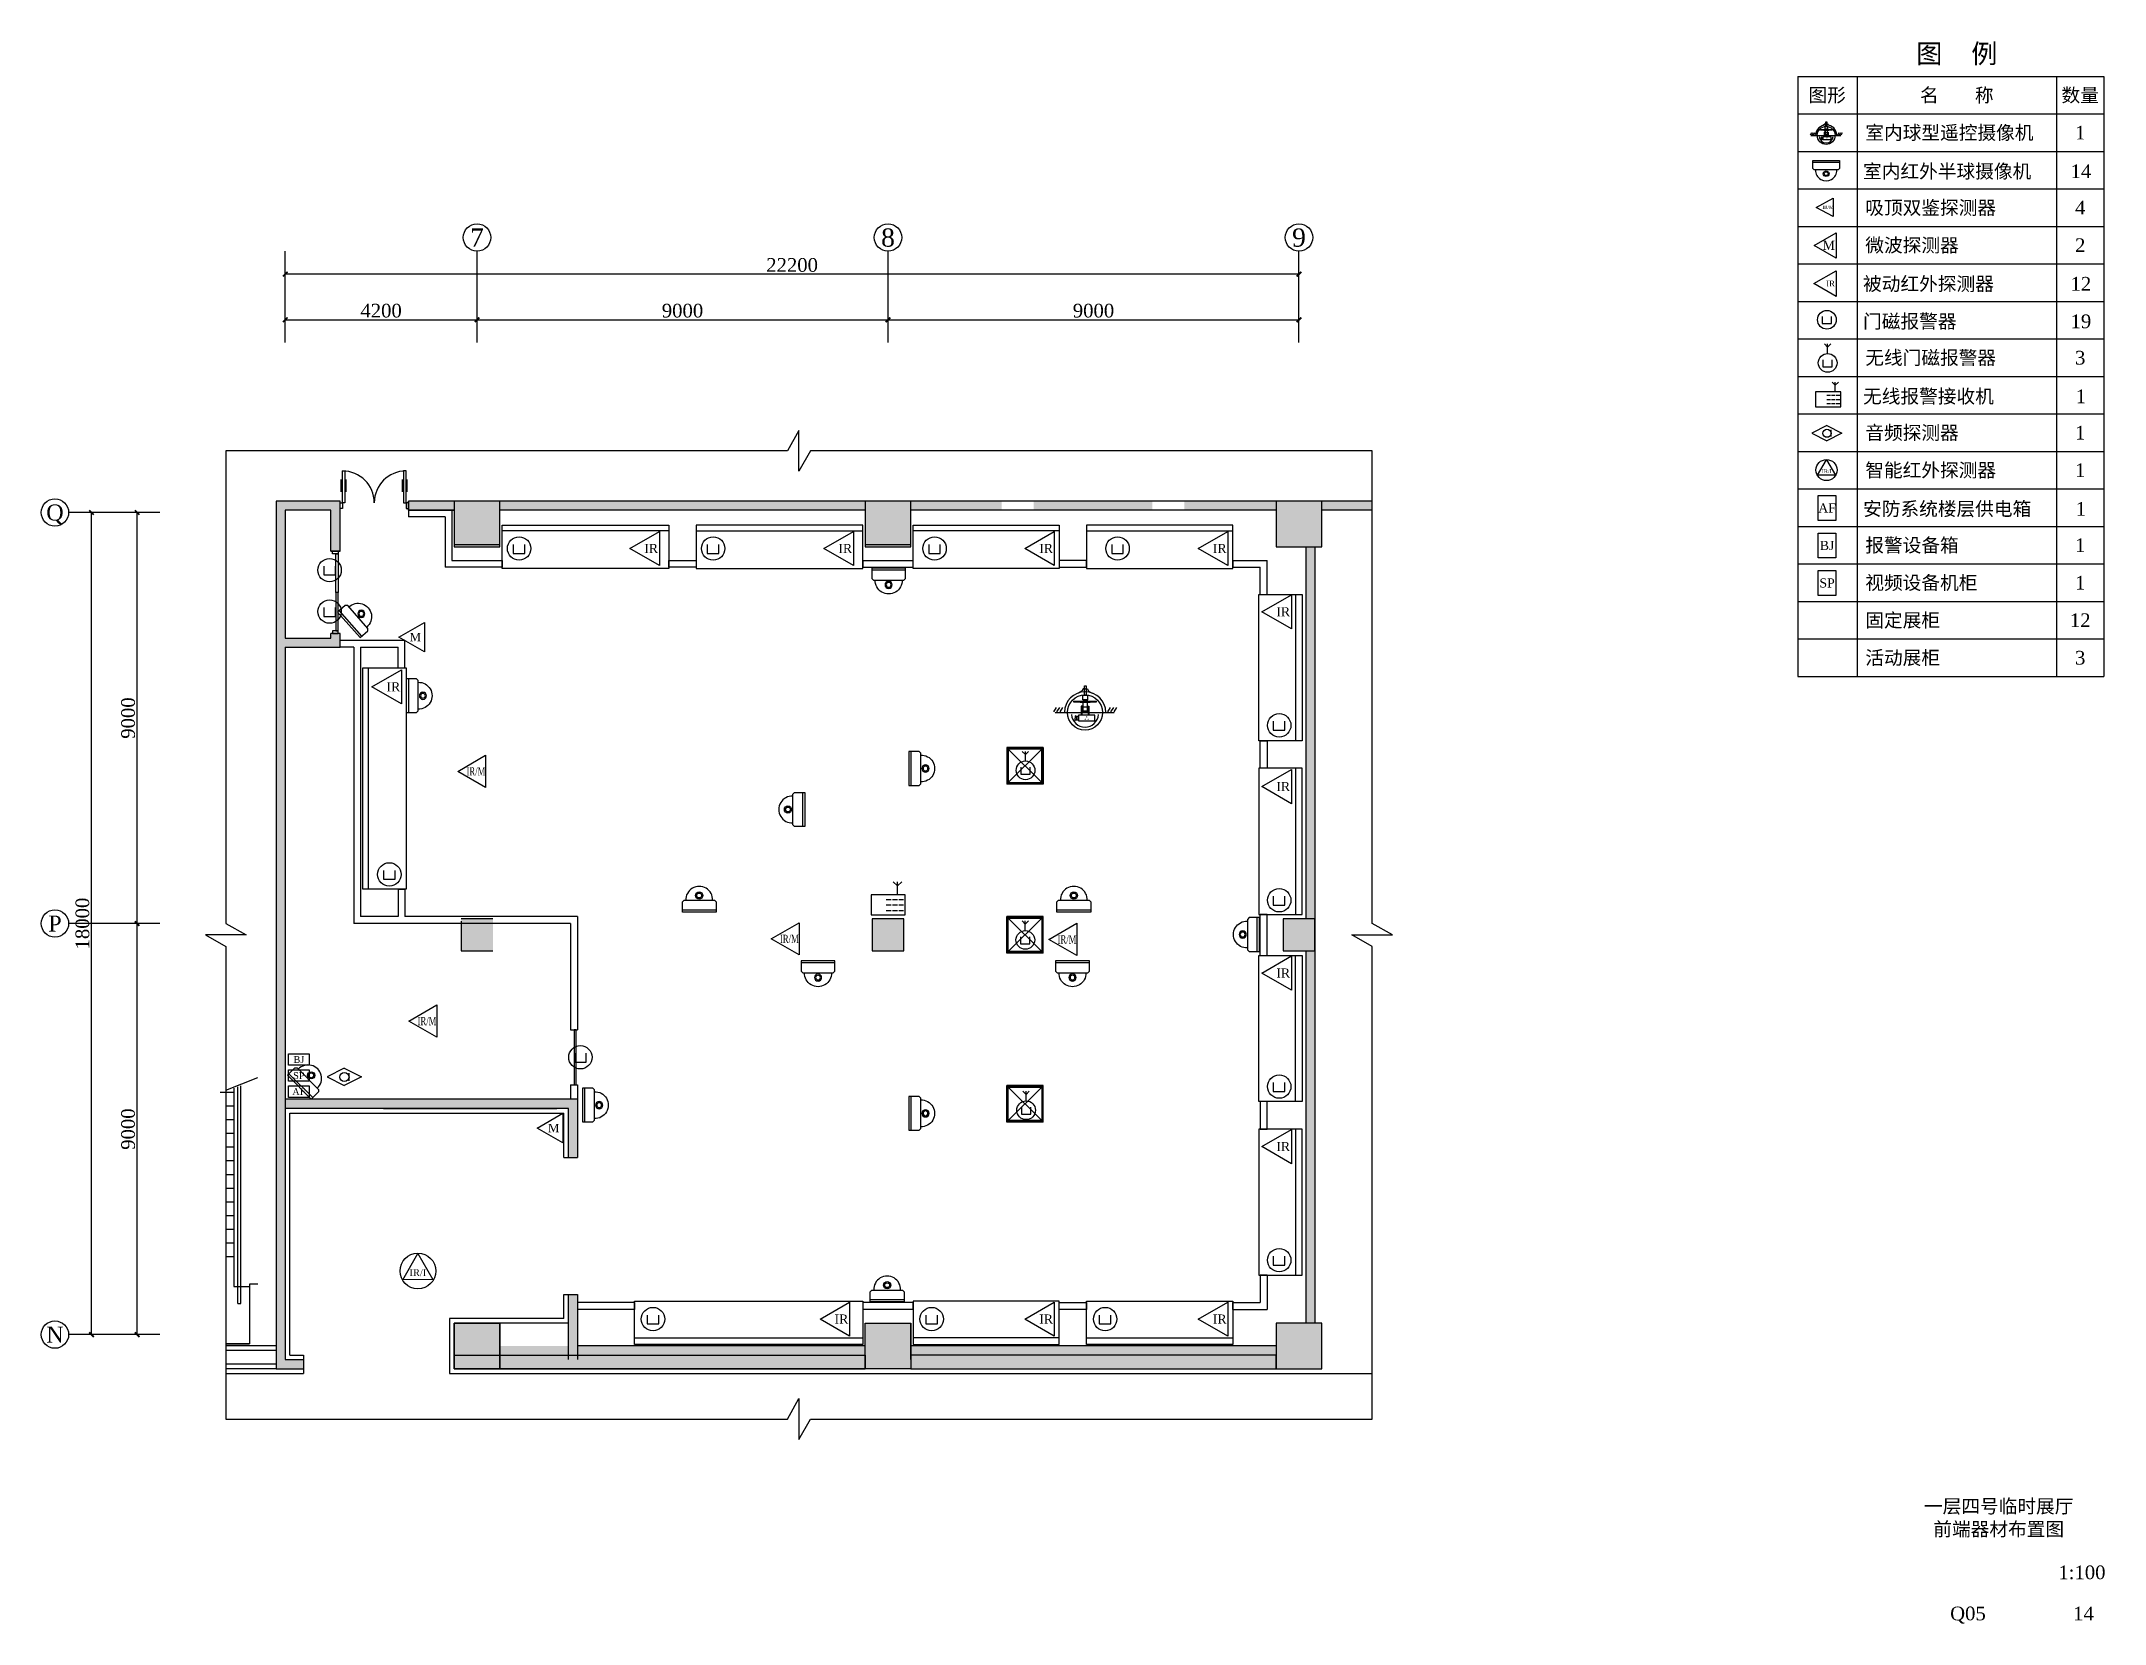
# Model space of a CAD drawing. Header units: millimetres. Extents: x 111 to 563, y 44 to 390.
import ezdxf
from ezdxf.enums import TextEntityAlignment as Align

# ---------------------------------------------------------------- set-up
doc = ezdxf.new("R2010")
doc.units = ezdxf.units.MM
doc.header["$LTSCALE"] = 10
for name, color, linetype in [('二期前端-图例', 7, 'Continuous'), ('二期前端-报警双鉴', 4, 'Continuous'), ('二期前端-报警微波', 181, 'Continuous'), ('二期前端-报警无线报警接收机', 96, 'Continuous'), ('二期前端-报警红外', 1, 'Continuous'), ('二期前端-报警门磁', 5, 'Continuous'), ('二期前端-无线门磁', 241, 'Continuous'), ('二期前端-视频智能红外探测器', 10, 'Continuous'), ('二期前端-视频球机', 30, 'Continuous'), ('二期前端-视频监听', 21, 'Continuous'), ('二期前端-视频红外半球', 3, 'Continuous'), ('二期前端-设备箱', 32, 'Continuous'), ('填充', 253, 'Continuous')]:
    doc.layers.add(name, color=color, linetype=linetype)
doc.styles.get("Standard").update_dxf_attribs({"font": 'times.ttf'})
doc.styles.add('宋体', font='', dxfattribs={"width": 0.8})
doc.styles.get('宋体').set_extended_font_data('SimSun')

# ---------------------------------------------------------------- blocks, each defined once
blk = doc.blocks.new('无线报警接收机')
at = {"ltscale": 100}
for p, q in [((15.8, 23.5), (18.9, 20.5)), ((18.9, 20.5), (21.9, 23.5)), ((18.9, 14.2), (18.9, 23.5)), ((10.8, 10.9), (14.2, 10.9)), ((10.8, 7), (14.2, 7)), ((10.8, 3.1), (14.2, 3.1)), ((15.3, 10.9), (18.7, 10.9)), ((15.3, 7), (18.7, 7)), ((15.3, 3.1), (18.7, 3.1)), ((19.7, 10.9), (23.1, 10.9)), ((19.7, 7), (23.1, 7)), ((19.7, 3.1), (23.1, 3.1))]:
    blk.add_line(p, q, dxfattribs=at)
blk.add_lwpolyline([(0, 14.2), (0, 0), (24.3, 0), (24.3, 14.2)], close=True, dxfattribs=at)
blk = doc.blocks.new('半球固定摄像机')
for p, q in [((-11, 0), (11, 0)), ((-11, -6.7), (-11, 0)), ((11, 0), (11, -6.7)), ((-11, -1.4), (11, -1.4)), ((-9.9, -7.8), (-11, -6.7)), ((9.9, -7.8), (-9.9, -7.8)), ((11, -6.7), (9.9, -7.8))]:
    blk.add_line(p, q)
for radius in [2.35, 1.57]:
    blk.add_circle((0, -10.9), radius)
blk.add_arc((0, -8.1), 8.77, 177.873, 2.127)
blk = doc.blocks.new('监听头')
for p, q in [((12.8, 6.4), (0, 0)), ((0, 0), (12.8, -6.4)), ((12.8, 6.4), (25.6, 0)), ((25.6, 0), (12.8, -6.4)), ((16.3, 2.9), (16.3, -2.9))]:
    blk.add_line(p, q)
blk.add_circle((12.9, -0.1), 3.43)
blk = doc.blocks.new('门磁开关')
at = {"ltscale": 100}
for p, q in [((-3.9, 2.7), (-3.9, -3.2)), ((3.8, -3.2), (3.8, 2.7)), ((-3.9, -3.2), (3.8, -3.2))]:
    blk.add_line(p, q, dxfattribs=at)
blk.add_circle((0, 0), 7.74, dxfattribs=at)
blk = doc.blocks.new('A$C0D2E2175')
at = {"ltscale": 20}
blk.add_lwpolyline([(0.12, 4.2), (6.23, 7.73), (6.23, 0.67)], close=True, dxfattribs=at)
at = {"ltscale": 20, "width": 0.7}
blk.add_text('IR/M', height=1.8, dxfattribs=at).set_placement((4.11, 4.2), align=Align.MIDDLE_CENTER)
blk = doc.blocks.new('A$C7DE11E95')
at = {"ltscale": 20}
blk.add_lwpolyline([(0.63, 2.01), (3.9, 7.72), (7.21, 2.03)], close=True, dxfattribs=at)
blk.add_circle((3.92, 3.92), 3.92)
blk.add_text('IR/I', height=1.5, dxfattribs=at).set_placement((3.92, 3.55), align=Align.MIDDLE_CENTER)
blk = doc.blocks.new('A$C39280A46')
at = {"ltscale": 20}
blk.add_lwpolyline([(0, 3.74), (6.47, 7.47), (6.47, 0)], close=True, dxfattribs=at)
blk.add_text('IR', height=2, dxfattribs=at).set_placement((4.68, 3.74), align=Align.MIDDLE_CENTER)
blk = doc.blocks.new('室内彩色球型摄像机')
for p, q in [((-2.3, 17), (-4.8, 15.5)), ((-1.5, 18.6), (-2.3, 17)), ((0.2, 18.6), (-1.5, 18.6)), ((0.2, 18.6), (1.9, 18.6)), ((1.9, 18.6), (2.7, 17)), ((2.7, 17), (5.3, 15.5)), ((-21.7, 4.7), (-23.7, 1.3)), ((-22.4, 1), (21.8, 1)), ((-19.2, 4.7), (-21.3, 1.3)), ((-16.8, 4.7), (-18.9, 1.3)), ((-2.9, 5.6), (-2.9, -1.2)), ((-1.7, 5.6), (-2.9, 5.6)), ((-2.4, 5.1), (-2.4, -0.8)), ((-1.7, 5.1), (-2.4, 5.1)), ((-1.7, 5.1), (1.9, 5.1)), ((1.9, 5.6), (3, 5.6)), ((2.5, 5.1), (1.9, 5.1)), ((2.5, -0.8), (2.5, 5.1)), ((3, 5.6), (3, -1.2)), ((18.8, 4.7), (16.8, 1.3)), ((21.3, 4.7), (19.2, 1.3)), ((23.7, 4.7), (21.7, 1.3)), ((-7.4, -1.5), (-7.4, -3.4)), ((-6.5, -2.1), (-7.4, -1.5)), ((-7.4, -5.2), (-7.4, -3.4)), ((-6.5, -4.6), (-7.4, -5.2))]:
    blk.add_line(p, q)
for points in [[(-0.4, 13.8), (-0.4, 20.9), (0.9, 20.9), (0.9, 13.8)], [(-8.5, 8.7), (-8.5, 9.5), (8.3, 9.5), (8.3, 8.7)], [(-3.6, 8.3), (-3.6, 8.7), (3.8, 8.7), (3.8, 8.3)], [(-2.4, 1.8), (-2.4, -0.8), (2.5, -0.8), (2.5, 1.8)], [(-1.7, 10.3), (-1.7, 13.8), (1.9, 13.8), (1.9, 10.3)], [(-1.7, 8.3), (-1.7, 1.8), (1.9, 1.8), (1.9, 8.3)], [(-1.2, 9.5), (-1.2, 10.2), (1.6, 10.2), (1.6, 9.5)], [(-6.5, -2.1), (-6.5, -4.6), (-5, -4.6), (-5, -2.1)], [(-5, -1.2), (-5, -5.3), (7.4, -5.3), (7.4, -1.2)]]:
    blk.add_lwpolyline(points, close=True)
at = {"const_width": 0.357}
for points in [[(-0.1, -4.2, 1), (0.4, -4.2, 1)], [(1, -2.4, 1), (1.5, -2.4, 1)], [(2.6, -4.2, -1), (2.2, -4.2, -1)]]:
    blk.add_lwpolyline(points, format="xyb", close=True, dxfattribs=at)
blk.add_circle((0, 0.9), 13.2)
for centre, radius, start, end in [((0.1, 0.8), 15.6, 0.5284, 179.4716), ((0, 0), 10.1, 183.6272, 356.3728)]:
    blk.add_arc(centre, radius, start, end)
blk = doc.blocks.new('A$C12EB3AA3')
blk.add_lwpolyline([(0, 2.53), (4.5, 2.53), (4.5, 0.01), (0, 0.01)], close=True)
blk.add_text('SP', height=1.5).set_placement((2.25, 1.27), align=Align.MIDDLE_CENTER)
blk = doc.blocks.new('A$C14BA6AD5')
blk.add_lwpolyline([(0, 2.54), (4.5, 2.54), (4.5, 0.02), (0, 0.02)], close=True)
blk.add_text('AF', height=1.5).set_placement((2.25, 1.28), align=Align.MIDDLE_CENTER)
blk = doc.blocks.new('A$C51CE7868')
blk.add_lwpolyline([(0, 2.53), (4.5, 2.53), (4.5, 0.01), (0, 0.01)], close=True)
blk.add_text('BJ', height=1.5).set_placement((2.25, 1.27), align=Align.MIDDLE_CENTER)
blk = doc.blocks.new('A$C69C979D4')
at = {"ltscale": 20}
blk.add_lwpolyline([(0, 2.64), (4.56, 5.27), (4.56, 0)], close=True, dxfattribs=at)
blk.add_text('M', height=1.5, dxfattribs=at).set_placement((2.94, 2.64), align=Align.MIDDLE_CENTER)

msp = doc.modelspace()

# ---------------------------------------------------------------- hatches: boundary and pattern name
at = {"layer": '填充'}
h = msp.add_hatch(color=256, dxfattribs=at)
h.dxf.hatch_style = 1
h.paths.add_polyline_path([(164.58, 101.39), (168.58, 101.39), (168.58, 99.39), (162.58, 99.39), (162.58, 289.39), (176.58, 289.39), (176.58, 285.89), (176.58, 278.39), (174.58, 278.39), (174.58, 287.39), (164.58, 287.39), (164.58, 259.39), (174.58, 259.39), (174.58, 260.39), (176.58, 260.39), (176.58, 257.39), (164.58, 257.39)])
h = msp.add_hatch(color=256, dxfattribs=at)
h.dxf.hatch_style = 1
h.paths.add_polyline_path([(201.58, 287.39), (191.58, 287.39), (191.58, 289.39), (201.58, 289.39)])
h = msp.add_hatch(color=256, dxfattribs=at)
h.dxf.hatch_style = 1
h.paths.add_polyline_path([(211.58, 279.39), (201.58, 279.39), (201.58, 289.39), (211.58, 289.39)])
h = msp.add_hatch(color=256, dxfattribs=at)
h.dxf.hatch_style = 1
h.paths.add_polyline_path([(291.58, 287.39), (211.58, 287.39), (211.58, 289.39), (291.58, 289.39)])
h = msp.add_hatch(color=256, dxfattribs=at)
h.dxf.hatch_style = 1
h.paths.add_polyline_path([(301.58, 279.39), (291.58, 279.39), (291.58, 289.39), (301.58, 289.39)])
h = msp.add_hatch(color=256, dxfattribs=at)
h.dxf.hatch_style = 1
h.paths.add_polyline_path([(354.47, 287.39), (328.47, 287.39), (328.47, 289.39), (354.47, 289.39)])
h.paths.add_polyline_path([(321.47, 287.39), (301.58, 287.39), (301.58, 289.39), (321.47, 289.39)])
h = msp.add_hatch(color=256, dxfattribs=at)
h.dxf.hatch_style = 1
h.paths.add_polyline_path([(402.58, 287.39), (391.58, 287.39), (391.58, 289.39), (402.58, 289.39)])
h.paths.add_polyline_path([(381.58, 287.39), (361.47, 287.39), (361.47, 289.39), (381.58, 289.39)])
h = msp.add_hatch(color=256, dxfattribs=at)
h.dxf.hatch_style = 1
h.paths.add_polyline_path([(391.58, 279.39), (381.58, 279.39), (381.58, 289.39), (391.58, 289.39)])
h = msp.add_hatch(color=256, dxfattribs=at)
h.dxf.hatch_style = 1
h.paths.add_polyline_path([(390.08, 197.89), (388.08, 197.89), (388.08, 279.39), (390.08, 279.39)])
h = msp.add_hatch(color=256, dxfattribs=at)
h.dxf.hatch_style = 1
h.paths.add_polyline_path([(210.08, 190.89), (203.08, 190.89), (203.08, 197.89), (210.08, 197.89)])
h = msp.add_hatch(color=256, dxfattribs=at)
h.dxf.hatch_style = 1
h.paths.add_polyline_path([(300.08, 190.89), (293.08, 190.89), (293.08, 197.89), (300.08, 197.89)])
h = msp.add_hatch(color=256, dxfattribs=at)
h.dxf.hatch_style = 1
h.paths.add_polyline_path([(390.08, 190.89), (383.08, 190.89), (383.08, 197.89), (390.08, 197.89)])
h = msp.add_hatch(color=256, dxfattribs=at)
h.dxf.hatch_style = 1
h.paths.add_polyline_path([(390.08, 109.39), (388.08, 109.39), (388.08, 111.39), (388.08, 190.89), (390.08, 190.89)])
h = msp.add_hatch(color=256, dxfattribs=at)
h.dxf.hatch_style = 1
h.paths.add_polyline_path([(228.58, 145.64), (226.58, 145.64), (226.58, 156.39), (164.58, 156.39), (164.58, 158.39), (228.58, 158.39)])
h = msp.add_hatch(color=256, dxfattribs=at)
h.dxf.hatch_style = 1
h.paths.add_polyline_path([(228.58, 115.64), (226.58, 115.64), (226.58, 101.39), (228.58, 101.39)])
h = msp.add_hatch(color=256, dxfattribs=at)
h.dxf.hatch_style = 1
h.paths.add_polyline_path([(211.58, 99.39), (201.58, 99.39), (201.58, 109.39), (211.58, 109.39)])
h = msp.add_hatch(color=256, dxfattribs=at)
h.dxf.hatch_style = 1
h.paths.add_polyline_path([(301.58, 99.39), (291.58, 99.39), (291.58, 109.39), (301.58, 109.39)])
h = msp.add_hatch(color=256, dxfattribs=at)
h.dxf.hatch_style = 1
h.paths.add_polyline_path([(391.58, 99.39), (381.58, 99.39), (381.58, 109.39), (391.58, 109.39)])
h = msp.add_hatch(color=256, dxfattribs=at)
h.dxf.hatch_style = 1
h.paths.add_polyline_path([(381.58, 102.39), (301.58, 102.39), (301.58, 104.39), (381.58, 104.39)])
h.paths.add_polyline_path([(291.58, 102.39), (211.58, 102.39), (211.58, 104.39), (226.58, 104.39), (291.58, 104.39)])
h = msp.add_hatch(color=256, dxfattribs=at)
h.dxf.hatch_style = 1
h.paths.add_polyline_path([(211.58, 102.39), (291.58, 102.39), (291.58, 99.39), (211.58, 99.39)])
h.paths.add_polyline_path([(381.58, 102.39), (301.58, 102.39), (301.58, 99.39), (381.58, 99.39)])

# ---------------------------------------------------------------- linework, layer by layer
for p, q in [((164.58, 324.07), (164.58, 344.07)), ((206.58, 324.07), (206.58, 344.07)), ((296.58, 324.07), (296.58, 344.07)), ((386.58, 324.07), (386.58, 344.07)), ((386.58, 339.07), (164.58, 339.07)), ((164.58, 329.07), (206.58, 329.07)), ((206.58, 329.07), (296.58, 329.07)), ((296.58, 329.07), (386.58, 329.07)), ((176.58, 289.39), (162.58, 289.39)), ((162.58, 289.39), (162.58, 99.39)), ((176.58, 278.39), (176.58, 289.39)), ((402.58, 289.39), (191.58, 289.39)), ((191.58, 287.39), (191.58, 289.39)), ((211.58, 289.39), (201.58, 289.39)), ((201.58, 289.39), (201.58, 279.39)), ((211.58, 279.39), (211.58, 289.39)), ((301.58, 289.39), (291.58, 289.39)), ((291.58, 289.39), (291.58, 279.39)), ((301.58, 279.39), (301.58, 289.39)), ((391.58, 289.39), (381.58, 289.39)), ((381.58, 289.39), (381.58, 279.39)), ((391.58, 279.39), (391.58, 289.39)), ((137.16, 286.87), (117.16, 286.87)), ((122.16, 106.87), (122.16, 286.87)), ((132.16, 196.87), (132.16, 286.87)), ((174.58, 287.39), (164.58, 287.39)), ((164.58, 287.39), (164.58, 259.39)), ((174.58, 278.39), (174.58, 287.39)), ((191.58, 287.39), (201.58, 287.39)), ((191.58, 287.39), (191.58, 285.89)), ((201.58, 287.39), (191.58, 287.39)), ((199.58, 285.89), (191.58, 285.89)), ((199.58, 285.89), (199.58, 274.89)), ((201.08, 287.39), (201.08, 276.39)), ((201.58, 287.39), (201.58, 279.39)), ((291.58, 287.39), (211.58, 287.39)), ((211.58, 279.89), (211.58, 285.49)), ((291.58, 285.49), (291.58, 279.89)), ((381.58, 287.39), (301.58, 287.39)), ((301.58, 279.89), (301.58, 285.49)), ((381.58, 284.99), (381.58, 279.39)), ((402.58, 287.39), (391.58, 287.39)), ((212.08, 276.09), (212.08, 284.09)), ((212.08, 284.09), (248.58, 284.09)), ((212.08, 274.59), (212.08, 284.09)), ((248.58, 282.89), (212.08, 282.89)), ((248.58, 284.09), (248.58, 274.59)), ((291.08, 284.09), (254.58, 284.09)), ((254.58, 284.09), (254.58, 274.59)), ((254.58, 282.89), (291.08, 282.89)), ((291.08, 276.09), (291.08, 284.09)), ((291.08, 274.59), (291.08, 284.09)), ((302.08, 276.09), (302.08, 284.09)), ((302.08, 284.09), (334.08, 284.09)), ((302.08, 274.59), (302.08, 284.09)), ((334.08, 282.89), (302.08, 282.89)), ((334.08, 284.09), (334.08, 274.59)), ((372.08, 284.09), (340.08, 284.09)), ((340.08, 284.09), (340.08, 274.59)), ((340.08, 282.89), (372.08, 282.89)), ((372.08, 276.09), (372.08, 284.09)), ((372.08, 274.59), (372.08, 284.09)), ((176.58, 278.39), (174.58, 278.39)), ((201.08, 276.39), (212.08, 276.39)), ((201.58, 279.89), (211.58, 279.89)), ((201.58, 279.39), (211.58, 279.39)), ((212.08, 276.39), (212.08, 274.89)), ((248.58, 276.39), (254.58, 276.39)), ((248.58, 274.89), (248.58, 276.39)), ((254.58, 276.39), (254.58, 274.89)), ((291.08, 276.39), (302.08, 276.39)), ((291.08, 276.39), (291.08, 274.89)), ((291.58, 279.89), (301.58, 279.89)), ((291.58, 279.39), (301.58, 279.39)), ((302.08, 274.89), (302.08, 276.39)), ((340.08, 276.39), (334.08, 276.39)), ((334.08, 276.39), (334.08, 274.89)), ((340.08, 274.89), (340.08, 276.39)), ((372.08, 276.39), (379.58, 276.39)), ((372.08, 276.39), (372.08, 274.89)), ((379.58, 268.89), (379.58, 276.39)), ((381.58, 279.39), (388.08, 279.39)), ((381.58, 279.39), (391.58, 279.39)), ((388.08, 279.39), (388.08, 199.39)), ((388.08, 279.39), (388.08, 197.89)), ((390.08, 279.39), (390.08, 109.39)), ((212.08, 274.89), (199.58, 274.89)), ((248.58, 274.59), (212.08, 274.59)), ((254.58, 274.89), (248.58, 274.89)), ((254.58, 274.59), (291.08, 274.59)), ((291.08, 274.89), (302.08, 274.89)), ((334.08, 274.59), (302.08, 274.59)), ((334.08, 274.89), (340.08, 274.89)), ((340.08, 274.59), (372.08, 274.59)), ((372.08, 274.89), (378.08, 274.89)), ((378.08, 268.89), (378.08, 274.89)), ((377.78, 236.89), (377.78, 268.89)), ((377.78, 268.89), (387.28, 268.89)), ((379.28, 268.89), (387.28, 268.89)), ((385.78, 268.89), (385.78, 236.89)), ((387.28, 268.89), (387.28, 236.89)), ((164.58, 259.39), (174.58, 259.39)), ((176.58, 260.39), (174.58, 260.39)), ((174.58, 259.39), (174.58, 260.39)), ((176.58, 257.39), (176.58, 260.39)), ((176.58, 258.89), (190.78, 258.89)), ((190.78, 252.89), (190.78, 258.89)), ((164.58, 257.39), (164.58, 101.39)), ((164.58, 257.39), (176.58, 257.39)), ((179.58, 257.39), (176.58, 257.39)), ((179.58, 257.39), (179.58, 196.89)), ((181.08, 257.39), (181.08, 198.39)), ((181.08, 257.39), (189.28, 257.39)), ((189.28, 252.89), (189.28, 257.39)), ((181.58, 204.39), (181.58, 252.89)), ((181.58, 252.89), (191.08, 252.89)), ((182.78, 252.89), (182.78, 204.39)), ((189.28, 252.89), (190.78, 252.89)), ((191.08, 252.89), (191.08, 204.39)), ((322.58, 235.39), (322.58, 227.39)), ((330.58, 235.39), (322.58, 235.39)), ((322.78, 235.19), (322.78, 227.59)), ((330.38, 235.19), (322.78, 235.19)), ((330.38, 235.19), (322.78, 235.19)), ((322.78, 235.19), (322.78, 227.59)), ((322.93, 235.04), (330.23, 227.74)), ((322.93, 227.74), (330.23, 235.04)), ((330.23, 235.04), (322.93, 235.04)), ((322.93, 235.04), (322.93, 227.74)), ((330.23, 227.74), (330.23, 235.04)), ((330.38, 235.19), (330.38, 227.59)), ((330.38, 227.59), (330.38, 235.19)), ((330.58, 235.39), (330.58, 227.39)), ((387.28, 236.89), (377.78, 236.89)), ((378.08, 230.89), (378.08, 236.89)), ((378.08, 236.89), (379.58, 236.89)), ((379.58, 236.89), (379.58, 230.89)), ((387.28, 230.89), (377.78, 230.89)), ((377.78, 230.89), (377.78, 198.89)), ((379.58, 230.89), (378.08, 230.89)), ((385.78, 230.89), (385.78, 198.89)), ((387.28, 198.89), (387.28, 230.89)), ((330.58, 227.39), (322.58, 227.39)), ((330.38, 227.59), (322.78, 227.59)), ((322.78, 227.59), (330.38, 227.59)), ((322.93, 227.74), (330.23, 227.74)), ((189.58, 204.39), (181.58, 204.39)), ((191.08, 204.39), (181.58, 204.39)), ((189.28, 204.39), (190.78, 204.39)), ((189.28, 204.39), (189.28, 198.39)), ((190.78, 204.39), (190.78, 198.39)), ((377.78, 198.89), (387.28, 198.89)), ((378.08, 189.89), (378.08, 198.89)), ((379.58, 198.89), (378.08, 198.89)), ((379.28, 198.89), (387.28, 198.89)), ((379.58, 189.89), (379.58, 198.89)), ((137.16, 196.87), (117.16, 196.87)), ((132.16, 106.87), (132.16, 196.87)), ((227.08, 196.89), (179.58, 196.89)), ((189.28, 198.39), (181.08, 198.39)), ((228.58, 198.39), (190.78, 198.39)), ((210.08, 197.89), (203.08, 197.89)), ((210.08, 197.89), (203.08, 197.89)), ((203.08, 197.39), (203.08, 190.89)), ((227.08, 196.89), (227.08, 173.59)), ((228.58, 198.39), (228.58, 173.59)), ((293.08, 197.89), (293.08, 190.89)), ((300.08, 197.89), (293.08, 197.89)), ((300.08, 197.89), (293.08, 197.89)), ((293.08, 197.89), (293.08, 190.89)), ((300.08, 190.89), (300.08, 197.89)), ((300.08, 190.89), (300.08, 197.89)), ((330.58, 198.39), (322.58, 198.39)), ((322.58, 190.39), (322.58, 198.39)), ((330.38, 198.19), (322.78, 198.19)), ((322.78, 190.59), (322.78, 198.19)), ((322.78, 190.59), (322.78, 198.19)), ((322.78, 198.19), (330.38, 198.19)), ((322.93, 190.74), (330.23, 198.04)), ((322.93, 198.04), (330.23, 190.74)), ((322.93, 190.74), (322.93, 198.04)), ((322.93, 198.04), (330.23, 198.04)), ((330.23, 198.04), (330.23, 190.74)), ((330.38, 190.59), (330.38, 198.19)), ((330.38, 198.19), (330.38, 190.59)), ((330.58, 190.39), (330.58, 198.39)), ((390.08, 197.89), (383.08, 197.89)), ((383.08, 197.89), (383.08, 190.89)), ((390.08, 190.89), (390.08, 197.89)), ((203.08, 190.89), (210.08, 190.89)), ((203.08, 190.89), (210.08, 190.89)), ((293.08, 190.89), (300.08, 190.89)), ((293.08, 190.89), (300.08, 190.89)), ((330.58, 190.39), (322.58, 190.39)), ((330.38, 190.59), (322.78, 190.59)), ((330.38, 190.59), (322.78, 190.59)), ((330.23, 190.74), (322.93, 190.74)), ((377.78, 157.89), (377.78, 189.89)), ((377.78, 189.89), (387.28, 189.89)), ((378.08, 189.89), (379.58, 189.89)), ((379.28, 189.89), (387.28, 189.89)), ((383.08, 190.89), (390.08, 190.89)), ((385.78, 157.89), (385.78, 189.89)), ((387.28, 189.89), (387.28, 157.89)), ((388.08, 190.89), (388.08, 111.39)), ((388.08, 189.39), (388.08, 111.39)), ((227.08, 173.59), (228.58, 173.59)), ((151.58, 160.38), (158.58, 163.14)), ((228.58, 158.39), (164.58, 158.39)), ((227.08, 161.59), (227.08, 158.39)), ((227.08, 161.59), (228.58, 161.59)), ((228.58, 161.59), (228.58, 158.39)), ((228.58, 159.39), (228.58, 159.39)), ((228.58, 158.39), (228.58, 145.64)), ((330.58, 161.39), (322.58, 161.39)), ((322.58, 153.39), (322.58, 161.39)), ((330.38, 161.19), (322.78, 161.19)), ((322.78, 153.59), (322.78, 161.19)), ((322.78, 153.59), (322.78, 161.19)), ((322.78, 161.19), (330.38, 161.19)), ((322.93, 153.74), (330.23, 161.04)), ((322.93, 161.04), (330.23, 153.74)), ((322.93, 153.74), (322.93, 161.04)), ((322.93, 161.04), (330.23, 161.04)), ((330.23, 161.04), (330.23, 153.74)), ((330.38, 153.59), (330.38, 161.19)), ((330.38, 161.19), (330.38, 153.59)), ((330.58, 153.39), (330.58, 161.39)), ((164.58, 156.39), (164.58, 109.39)), ((225.58, 156.39), (164.58, 156.39)), ((226.58, 156.39), (164.58, 156.39)), ((186.08, 156.39), (164.83, 156.39)), ((165.58, 102.39), (165.58, 155.39)), ((165.58, 155.39), (225.58, 155.39)), ((186.08, 156.39), (224.08, 156.39)), ((225.58, 145.64), (225.58, 155.39)), ((226.58, 145.64), (226.58, 156.39)), ((330.23, 153.74), (322.93, 153.74)), ((387.28, 157.89), (377.78, 157.89)), ((379.58, 157.89), (378.08, 157.89)), ((378.08, 157.89), (378.08, 151.89)), ((379.58, 151.89), (379.58, 157.89)), ((330.58, 153.39), (322.58, 153.39)), ((330.38, 153.59), (322.78, 153.59)), ((330.38, 153.59), (322.78, 153.59)), ((387.28, 151.89), (377.78, 151.89)), ((377.78, 151.89), (377.78, 119.89)), ((378.08, 151.89), (379.58, 151.89)), ((385.78, 151.89), (385.78, 119.89)), ((387.28, 119.89), (387.28, 151.89)), ((225.58, 145.64), (228.58, 145.64)), ((158.58, 117.89), (156.78, 117.89)), ((377.78, 119.89), (387.28, 119.89)), ((378.08, 119.89), (378.08, 113.89)), ((379.58, 119.89), (378.08, 119.89)), ((379.28, 119.89), (387.28, 119.89)), ((379.58, 119.89), (379.58, 112.39)), ((225.58, 110.39), (225.58, 115.64)), ((225.58, 115.64), (228.58, 115.64)), ((226.58, 101.39), (226.58, 115.64)), ((228.58, 115.64), (228.58, 101.39)), ((241.08, 113.89), (228.58, 113.89)), ((241.08, 104.69), (241.08, 114.19)), ((241.08, 114.19), (291.08, 114.19)), ((241.08, 113.89), (241.08, 112.39)), ((291.08, 114.19), (291.08, 104.69)), ((302.08, 113.89), (291.08, 113.89)), ((291.08, 113.89), (291.08, 112.39)), ((334.08, 114.19), (302.08, 114.19)), ((302.08, 114.19), (302.08, 104.69)), ((302.08, 112.39), (302.08, 113.89)), ((334.08, 104.69), (334.08, 114.19)), ((334.08, 112.39), (334.08, 113.89)), ((334.08, 113.89), (340.08, 113.89)), ((340.08, 104.69), (340.08, 114.19)), ((340.08, 114.19), (372.08, 114.19)), ((340.08, 113.89), (340.08, 112.39)), ((372.08, 114.19), (372.08, 104.69)), ((372.08, 113.89), (378.08, 113.89)), ((372.08, 112.39), (372.08, 113.89)), ((225.58, 110.39), (200.58, 110.39)), ((200.58, 110.39), (200.58, 98.39)), ((200.58, 110.39), (200.58, 98.39)), ((201.58, 99.39), (201.58, 109.39)), ((226.58, 109.39), (201.58, 109.39)), ((201.58, 109.39), (201.58, 99.39)), ((201.58, 109.39), (211.58, 109.39)), ((211.58, 109.39), (201.58, 109.39)), ((201.58, 109.39), (201.58, 99.39)), ((211.58, 109.39), (211.58, 99.39)), ((211.58, 99.39), (211.58, 109.39)), ((241.08, 112.39), (228.58, 112.39)), ((291.08, 112.69), (291.08, 104.69)), ((302.08, 112.39), (291.08, 112.39)), ((291.58, 99.39), (291.58, 109.39)), ((291.58, 109.39), (301.58, 109.39)), ((301.58, 101.39), (301.58, 109.39)), ((301.58, 109.39), (301.58, 99.39)), ((302.08, 112.69), (302.08, 104.69)), ((340.08, 112.39), (334.08, 112.39)), ((372.08, 112.69), (372.08, 104.69)), ((372.08, 112.39), (379.58, 112.39)), ((391.58, 109.39), (381.58, 109.39)), ((381.58, 109.39), (381.58, 99.39)), ((388.08, 111.39), (388.08, 109.39)), ((391.58, 99.39), (391.58, 109.39)), ((137.16, 106.87), (117.16, 106.87)), ((162.58, 104.39), (151.58, 104.39)), ((291.58, 104.39), (228.58, 104.39)), ((241.08, 106.19), (291.08, 106.19)), ((291.08, 104.69), (241.08, 104.69)), ((381.58, 104.39), (301.58, 104.39)), ((334.08, 106.19), (302.08, 106.19)), ((302.08, 104.69), (334.08, 104.69)), ((340.08, 106.19), (372.08, 106.19)), ((372.08, 104.69), (340.08, 104.69)), ((162.58, 103.39), (151.58, 103.39)), ((162.58, 100.39), (151.58, 100.39)), ((164.58, 101.39), (168.58, 101.39)), ((165.58, 102.39), (168.58, 102.39)), ((168.58, 102.39), (168.58, 98.39)), ((211.58, 102.39), (291.58, 102.39)), ((211.58, 99.39), (211.58, 102.39)), ((291.58, 102.39), (291.58, 99.39)), ((381.58, 102.39), (301.58, 102.39)), ((301.58, 102.39), (301.58, 99.39)), ((381.58, 99.39), (381.58, 102.39)), ((162.58, 99.39), (151.58, 99.39)), ((151.58, 98.39), (168.58, 98.39)), ((162.58, 99.39), (168.58, 99.39)), ((200.58, 98.39), (402.58, 98.39)), ((201.58, 99.39), (291.58, 99.39)), ((211.58, 99.39), (201.58, 99.39)), ((201.58, 99.39), (211.58, 99.39)), ((291.58, 99.39), (211.58, 99.39)), ((301.58, 99.39), (291.58, 99.39)), ((301.58, 99.39), (381.58, 99.39)), ((301.58, 99.39), (381.58, 99.39)), ((381.58, 99.39), (391.58, 99.39))]:
    msp.add_line(p, q)
at = {"ltscale": 0.1}
for p, q in [((176.85, 291.39), (176.85, 294.09)), ((177.12, 289.01), (177.12, 295.97)), ((177.12, 295.97), (177.66, 295.97)), ((177.66, 295.97), (177.66, 289.01)), ((177.93, 291.39), (177.93, 294.09)), ((190.23, 291.39), (190.23, 294.09)), ((191.04, 295.97), (190.5, 295.97)), ((190.5, 295.97), (190.5, 289.01)), ((191.04, 289.01), (191.04, 295.97)), ((191.31, 291.39), (191.31, 294.09)), ((176.58, 287.78), (176.58, 289.01)), ((176.58, 289.01), (177.12, 289.01)), ((177.12, 287.78), (176.58, 287.78)), ((177.66, 289.01), (177.12, 289.01)), ((177.12, 289.01), (177.12, 287.78)), ((190.5, 289.01), (191.04, 289.01)), ((191.58, 289.01), (191.04, 289.01)), ((191.04, 289.01), (191.04, 287.78)), ((191.04, 287.78), (191.58, 287.78)), ((191.58, 287.78), (191.58, 289.01)), ((174.97, 278.39), (176.19, 278.39)), ((174.97, 277.85), (174.97, 278.39)), ((176.19, 277.85), (174.97, 277.85)), ((175.65, 269.39), (175.65, 277.85)), ((175.65, 277.85), (176.19, 277.85)), ((176.19, 278.39), (176.19, 277.85)), ((176.19, 277.85), (176.19, 269.39)), ((176.19, 269.39), (175.65, 269.39)), ((175.65, 269.39), (175.65, 260.93)), ((176.19, 269.39), (175.65, 269.39)), ((176.19, 260.93), (176.19, 269.39)), ((176.19, 260.93), (174.97, 260.93)), ((174.97, 260.93), (174.97, 260.39)), ((174.97, 260.39), (176.19, 260.39)), ((175.65, 260.93), (176.19, 260.93)), ((176.19, 260.39), (176.19, 260.93)), ((228.28, 173.59), (227.88, 173.59)), ((227.88, 173.59), (227.88, 161.59)), ((228.28, 161.59), (228.28, 173.59)), ((153.33, 159.89), (150.36, 159.89)), ((153.33, 160.84), (153.33, 117.39)), ((154.23, 113.69), (154.23, 161.12)), ((154.83, 113.69), (154.83, 161.31)), ((227.88, 161.59), (228.28, 161.59)), ((153.33, 156.89), (151.58, 156.89)), ((153.33, 153.89), (151.58, 153.89)), ((153.33, 150.89), (151.58, 150.89)), ((153.33, 147.89), (151.58, 147.89)), ((153.33, 144.89), (151.58, 144.89)), ((153.33, 141.89), (151.58, 141.89)), ((153.33, 138.89), (151.58, 138.89)), ((153.33, 135.89), (151.58, 135.89)), ((153.33, 132.89), (151.58, 132.89)), ((153.33, 129.89), (151.58, 129.89)), ((153.33, 126.89), (151.58, 126.89)), ((153.33, 123.89), (151.58, 123.89)), ((156.78, 117.89), (156.78, 104.89)), ((153.33, 117.39), (156.78, 117.39)), ((154.23, 113.69), (154.83, 113.69)), ((151.58, 104.89), (156.78, 104.89)), ((156.78, 104.89), (151.58, 104.89))]:
    msp.add_line(p, q, dxfattribs=at)
at = {"color": 0, "linetype": 'ByBlock', "const_width": 0.4}
for points in [[(165.08, 339.57), (164.08, 338.57)], [(387.08, 339.57), (386.08, 338.57)], [(165.08, 329.57), (164.08, 328.57)], [(207.08, 329.57), (206.08, 328.57)], [(297.08, 329.57), (296.08, 328.57)], [(387.08, 329.57), (386.08, 328.57)], [(121.66, 287.37), (122.66, 286.37)], [(131.66, 287.37), (132.66, 286.37)], [(131.66, 197.37), (132.66, 196.37)], [(121.66, 107.37), (122.66, 106.37)], [(131.66, 107.37), (132.66, 106.37)]]:
    msp.add_lwpolyline(points, dxfattribs=at)
for centre in [(206.58, 347.07), (296.58, 347.07), (386.58, 347.07), (114.16, 286.87), (114.16, 196.87), (114.16, 106.87)]:
    msp.add_circle(centre, 3)
at = {"ltscale": 0.1}
for centre, start, end in [((177.12, 289.01), 0, 90), ((191.04, 289.01), 90, 180)]:
    msp.add_arc(centre, 6.96, start, end, dxfattribs=at)
at = {"layer": '二期前端-图例'}
for p, q in [((495.84, 382.35), (562.85, 382.35)), ((495.84, 382.35), (495.84, 250.98)), ((508.8, 382.35), (508.8, 250.98)), ((552.45, 382.35), (552.45, 250.98)), ((562.85, 382.35), (562.85, 250.98)), ((495.84, 374.14), (562.85, 374.14)), ((495.84, 365.93), (562.85, 365.93)), ((495.84, 357.72), (562.85, 357.72)), ((499.85, 353.67), (503.52, 355.67)), ((503.52, 351.67), (499.85, 353.67)), ((503.52, 355.67), (503.52, 351.67)), ((495.84, 349.51), (562.85, 349.51)), ((495.84, 341.3), (562.85, 341.3)), ((495.84, 333.09), (562.85, 333.09)), ((495.84, 324.88), (562.85, 324.88)), ((501.63, 323.78), (502.33, 323.08)), ((502.33, 323.08), (503.03, 323.78)), ((502.33, 321.67), (502.33, 323.78)), ((495.84, 316.66), (562.85, 316.66)), ((495.84, 308.45), (562.85, 308.45)), ((495.84, 300.24), (562.85, 300.24)), ((495.84, 292.03), (562.85, 292.03)), ((495.84, 283.82), (562.85, 283.82)), ((495.84, 275.61), (562.85, 275.61)), ((495.84, 267.4), (562.85, 267.4)), ((495.84, 259.19), (562.85, 259.19)), ((495.84, 250.98), (562.85, 250.98))]:
    msp.add_line(p, q, dxfattribs=at)
at = {"layer": '二期前端-图例', "ltscale": 20}
for points in [[(499.37, 345.33), (504.22, 348.13), (504.22, 342.53)], [(499.35, 336.98), (504.2, 339.78), (504.2, 334.18)]]:
    msp.add_lwpolyline(points, close=True, dxfattribs=at)
at = {"layer": '二期前端-图例'}
for points in [[(500.15, 295.03), (502.08, 298.39), (504.03, 295.04)], [(500.27, 290.59), (504.17, 290.59), (504.17, 285.15), (500.27, 285.15)], [(500.27, 282.38), (504.17, 282.38), (504.17, 276.94), (500.27, 276.94)], [(500.27, 274.17), (504.17, 274.17), (504.17, 268.73), (500.27, 268.73)]]:
    msp.add_lwpolyline(points, close=True, dxfattribs=at)
msp.add_circle((502.09, 296.16), 2.31, dxfattribs=at)
at = {"layer": '二期前端-无线门磁'}
for p, q in [((325.98, 234.58), (326.68, 233.87)), ((326.68, 233.87), (327.38, 234.58)), ((326.68, 232.46), (326.68, 234.58)), ((325.93, 197.44), (326.63, 196.73)), ((326.63, 196.73), (327.33, 197.44)), ((326.63, 195.32), (326.63, 197.44)), ((326.11, 160.15), (326.81, 159.45)), ((326.81, 159.45), (327.51, 160.15)), ((326.81, 158.03), (326.81, 160.15))]:
    msp.add_line(p, q, dxfattribs=at)
at = {"layer": '填充'}
for p, q in [((277.08, 304.85), (274.55, 300.39)), ((277.08, 295.93), (277.08, 304.85)), ((151.58, 300.39), (151.58, 196.92)), ((274.55, 300.39), (151.58, 300.39)), ((279.6, 300.39), (277.08, 295.93)), ((402.58, 300.39), (279.6, 300.39)), ((402.58, 196.92), (402.58, 300.39)), ((176.58, 285.89), (176.58, 289.39)), ((191.58, 289.39), (191.58, 285.89)), ((174.58, 278.39), (176.58, 278.39)), ((176.58, 260.39), (174.58, 260.39)), ((156.04, 194.39), (147.12, 194.39)), ((147.12, 194.39), (151.58, 191.87)), ((151.58, 196.92), (156.04, 194.39)), ((402.58, 191.87), (398.12, 194.39)), ((398.12, 194.39), (407.04, 194.39)), ((407.04, 194.39), (402.58, 196.92)), ((151.58, 191.87), (151.58, 88.39)), ((402.58, 88.39), (402.58, 191.87)), ((201.58, 102.39), (291.58, 102.39)), ((274.55, 88.39), (277.08, 92.85)), ((277.08, 92.85), (277.08, 83.93)), ((151.58, 88.39), (274.55, 88.39)), ((277.08, 83.93), (279.6, 88.39)), ((279.6, 88.39), (402.58, 88.39))]:
    msp.add_line(p, q, dxfattribs=at)
msp.add_solid([(300.08, 197.89), (300.08, 190.89), (293.08, 197.89), (293.08, 190.89)], dxfattribs=at)

# ---------------------------------------------------------------- block references
at = {"layer": '二期前端-图例'}
for name, p, xscale, yscale, zscale in [('室内彩色球型摄像机', (502.02, 369.3), 0.1488188976377387, 0.1488188976377387, 0.1488188976377953), ('半球固定摄像机', (502.02, 363.94), 0.2645669291338208, 0.2645669291338208, 0.2645669291338583), ('门磁开关', (502.18, 329.07), 0.2645669291339345, 0.2645669291339345, 0.2645669291338583), ('门磁开关', (502.35, 319.62), 0.2645669291339345, 0.2645669291305239, 0.2645669291338583), ('无线报警接收机', (499.65, 310.01), 0.2311999999999443, 0.2311999999999443, 0.2312), ('监听头', (498.88, 304.24), 0.2572178477689704, 0.2572178477689704, 0.2572178477690288)]:
    msp.add_blockref(name, p, dxfattribs=dict(at, xscale=xscale, yscale=yscale, zscale=zscale))
at = {"layer": '二期前端-报警双鉴'}
for p in [(202.23, 225.99), (270.87, 189.32), (331.67, 189.2), (191.52, 171.32)]:
    msp.add_blockref('A$C0D2E2175', p, dxfattribs=at)
at = {"layer": '二期前端-报警微波', "xscale": 1.224739999999997, "yscale": 1.224739999999997, "zscale": 1.22474}
for p in [(189.47, 256.37), (219.77, 148.87)]:
    msp.add_blockref('A$C69C979D4', p, dxfattribs=at)
at = {"layer": '二期前端-报警无线报警接收机', "xscale": 0.3084479999999985, "yscale": 0.3084479999997711, "zscale": 0.308448}
msp.add_blockref('无线报警接收机', (292.86, 198.78), dxfattribs=at)
at = {"layer": '二期前端-报警红外'}
for p in [(240.04, 275.26), (282.54, 275.26), (326.53, 275.26), (364.53, 275.26), (378.45, 261.4), (183.58, 244.97), (378.45, 223.12), (378.45, 182.3), (378.45, 144.3), (281.7, 106.54), (326.53, 106.54), (364.53, 106.54)]:
    msp.add_blockref('A$C39280A46', p, dxfattribs=at)
at = {"layer": '二期前端-报警门磁', "xscale": 0.330708661417475, "yscale": 0.3307086614172476, "zscale": 0.3307086614173229}
for p in [(215.8, 278.99), (258.3, 278.99), (306.78, 278.99), (346.85, 278.99), (174.3, 274.25), (174.3, 265.17), (382.25, 240.27), (187.38, 207.63), (382.25, 201.98), (229.22, 167.59), (382.25, 161.17), (382.25, 123.17), (245.12, 110.27), (306.14, 110.27), (344.14, 110.27)]:
    msp.add_blockref('门磁开关', p, dxfattribs=at)
at = {"layer": '二期前端-无线门磁', "xscale": 0.2645669291339345, "yscale": 0.2645669291305239, "zscale": 0.2645669291338583}
for p in [(326.7, 230.42), (326.65, 193.28), (326.83, 155.99)]:
    msp.add_blockref('门磁开关', p, dxfattribs=at)
at = {"layer": '二期前端-视频智能红外探测器'}
msp.add_blockref('A$C7DE11E95', (189.72, 116.88), dxfattribs=at)
at = {"layer": '二期前端-视频球机', "xscale": 0.2915635545555801, "yscale": 0.2915635545534485, "zscale": 0.2915635545556806}
msp.add_blockref('室内彩色球型摄像机', (339.72, 242.82), dxfattribs=at)
at = {"layer": '二期前端-视频监听', "xscale": 0.293963254593109, "yscale": 0.293963254593109, "zscale": 0.2939632545931759}
msp.add_blockref('监听头', (173.75, 163.3), dxfattribs=at)
at = {"layer": '二期前端-视频红外半球', "xscale": -0.3359580052490401, "yscale": 0.3359580052492674, "zscale": 0.3359580052493439}
for p in [(296.72, 274.7), (281.26, 188.71), (336.98, 188.71)]:
    msp.add_blockref('半球固定摄像机', p, dxfattribs=at)
at = {"layer": '二期前端-视频红外半球', "zscale": 0.3359580052493439}
for p, xscale, yscale, rotation in [((178.51, 262.26), -0.3359580052492753, 0.3359580052492753, 131.5570816871712), ((191.08, 246.75), -0.3359580052492674, 0.3359580052492674, 90), ((301.12, 230.82), -0.3359580052492674, 0.3359580052492674, 90), ((278.34, 221.84), 0.3359580052492674, 0.3359580052492674, 270), ((255.24, 199.35), 0.3359580052490401, 0.3359580052492674, 180), ((337.27, 199.35), 0.3359580052490401, 0.3359580052492674, 180), ((377.91, 194.47), -0.3359580052492674, 0.3359580052492674, 270), ((167.68, 161.05), 0.3359580052489803, 0.3359580052492674, 135), ((229.67, 157.12), -0.3359580052492674, 0.3359580052492674, 90), ((301.12, 155.31), -0.3359580052492674, 0.3359580052492674, 90), ((296.4, 114.02), 0.3359580052490401, 0.3359580052492674, 180)]:
    msp.add_blockref('半球固定摄像机', p, dxfattribs=dict(at, xscale=xscale, yscale=yscale, rotation=rotation))
at = {"layer": '二期前端-设备箱'}
for name, p in [('A$C51CE7868', (165.32, 165.84)), ('A$C12EB3AA3', (165.32, 162.32)), ('A$C14BA6AD5', (165.32, 158.79))]:
    msp.add_blockref(name, p, dxfattribs=at)

# ---------------------------------------------------------------- texts
for s, height, p in [('7', 4, (206.58, 347.07)), ('8', 4, (296.58, 347.07)), ('9', 4, (386.58, 347.07)), ('22200', 3, (275.58, 341.07)), ('4200', 3, (185.58, 331.07)), ('9000', 3, (251.58, 331.07)), ('9000', 3, (341.58, 331.07)), ('Q', 3.5, (114.16, 286.87)), ('P', 3.5, (114.16, 196.87)), ('N', 3.5, (114.16, 106.87)), ('1:100', 3, (558.03, 54.82))]:
    msp.add_text(s, height=height).set_placement(p, align=Align.MIDDLE_CENTER)
for s, p in [('9000', (130.16, 241.87)), ('18000', (120.16, 196.87)), ('9000', (130.16, 151.87))]:
    msp.add_text(s, height=3, rotation=90).set_placement(p, align=Align.MIDDLE_CENTER)
at = {"style": '宋体'}
msp.add_text('一层四号临时展厅', height=3, dxfattribs=at).set_placement((539.8, 69.3), align=Align.MIDDLE_CENTER)
at = {"layer": '二期前端-图例'}
for s, height, p in [('图    例', 4.2, (530.63, 387.34)), ('图形', 3, (502.23, 378.25)), ('名       称', 3, (530.63, 378.25)), ('数量', 3, (557.65, 378.25)), ('1', 3, (557.65, 370.04)), ('14', 3, (557.8, 361.58)), ('4', 3, (557.65, 353.62)), ('2', 3, (557.65, 345.4)), ('12', 3, (557.8, 336.95)), ('19', 3, (557.8, 328.73)), ('3', 3, (557.65, 320.77)), ('1', 3, (557.8, 312.31)), ('1', 3, (557.65, 304.35)), ('1', 3, (557.65, 296.14)), ('1', 3, (557.8, 287.68)), ('AF', 2, (502.22, 287.87)), ('BJ', 2, (502.22, 279.66)), ('1', 3, (557.65, 279.71)), ('SP', 2, (502.22, 271.45)), ('1', 3, (557.65, 271.5)), ('12', 3, (557.65, 263.29)), ('3', 3, (557.65, 255.08)), ('前端器材布置图', 3, (539.8, 64.3)), ('14', 3, (558.37, 45.82))]:
    msp.add_text(s, height=height, dxfattribs=at).set_placement(p, align=Align.MIDDLE_CENTER)
for s, p in [('室内球型遥控摄像机', (510.59, 370.04)), ('室内红外半球摄像机', (510.1, 361.58)), ('吸顶双鉴探测器', (510.59, 353.62)), ('微波探测器', (510.59, 345.4)), ('被动红外探测器', (510.1, 336.95)), ('门磁报警器', (510.1, 328.73)), ('无线门磁报警器', (510.59, 320.77)), ('无线报警接收机', (510.1, 312.31)), ('音频探测器', (510.59, 304.35)), ('智能红外探测器', (510.59, 296.14)), ('安防系统楼层供电箱', (510.1, 287.68)), ('报警设备箱', (510.59, 279.71)), ('视频设备机柜', (510.59, 271.5)), ('固定展柜', (510.59, 263.29)), ('活动展柜', (510.59, 255.08)), ('Q05', (529.17, 45.82))]:
    msp.add_text(s, height=3, dxfattribs=at).set_placement(p, align=Align.MIDDLE_LEFT)
for s, height, p in [('IR/M', 0.734, (501.22, 353.34)), ('IR/I', 0.882, (501.06, 295.5))]:
    msp.add_text(s, height=height, dxfattribs=at).set_placement(p)
at = {"layer": '二期前端-图例', "ltscale": 20}
for s, height, p in [('M', 2, (501.27, 344.37)), ('IR', 1.276, (502.02, 336.36))]:
    msp.add_text(s, height=height, dxfattribs=at).set_placement(p)

doc.saveas('drawing.dxf')
